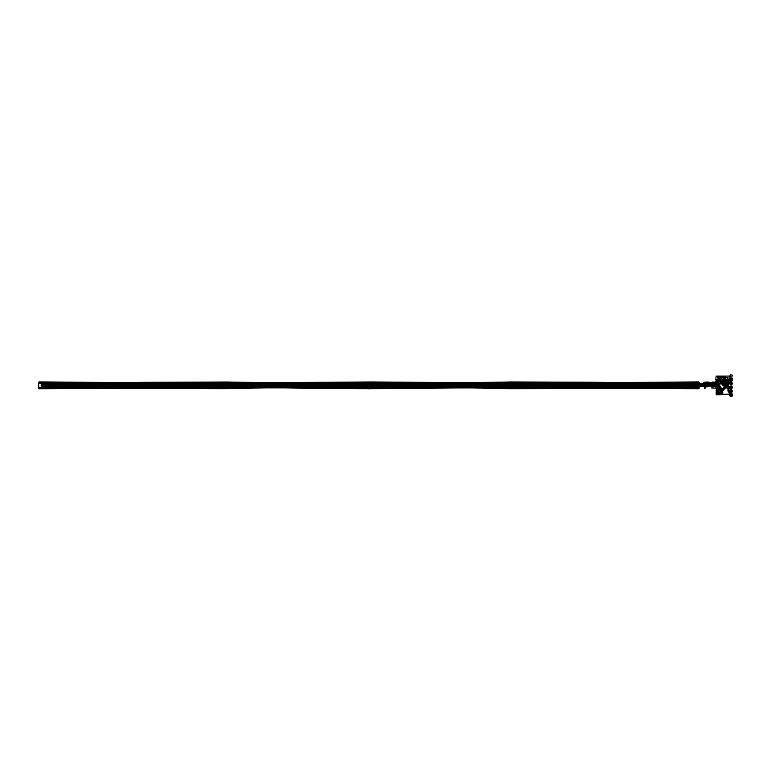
<?xml version="1.0" encoding="UTF-8"?>
<svg xmlns="http://www.w3.org/2000/svg" width="771" height="771" viewBox="0 0 771 771"><rect width="100%" height="100%" fill="white"/><g stroke="black" fill="none" stroke-linecap="round" stroke-linejoin="round"><path stroke-width="1.16" d="M204.729 383.139L204.749 382.782M533.195 387.861L533.214 387.379L462.436 386.975L229.748 382.859L146.124 383.12L41.345 385.057M720.827 380.778L720.683 380.248M203.197 382.782C155.125 383.524 104.692 383.804 55.628 385.095L41.383 385.413M204.537 383.033C232.726 383.341 276.317 383.418 308.641 384.228L451.796 387.167L534.737 387.861C586.095 387.119 639.891 386.705 692.281 385.327M368.114 382.782L368.085 383.283L284.075 383.862L115.727 387.244L38.55 387.861L38.55 382.782L115.727 383.399L370.957 387.861L444.616 387.283L612.29 383.919L697.63 383.139L697.63 387.505L613.62 386.753L444.616 383.36L370.957 382.782L294.657 383.341L122.329 386.782L38.55 387.505M732.44 379.881L732.305 380.354A1.195 1.195 0 0 1 732.074 380.672L731.64 380.961A1.282 1.282 0 0 1 730.706 380.961L730.368 380.758A1.282 1.282 0 0 1 729.896 379.66L730.706 378.58A1.282 1.282 0 0 1 731.64 378.58L732.074 378.869A1.195 1.195 0 0 1 732.305 379.187L732.431 379.534M720.962 380.729L721.405 381.057L721.54 380.44A1.06 1.06 0 0 0 720.625 379.689C717.541 376.855 714.177 384.768 716.259 376.142L729.327 376.142L730.108 378.031A2.034 2.034 0 0 0 729.193 380.248C730.465 384.112 721.136 379.265 720.442 381.038C719.613 380.161 719.613 377.298 720.75 381.578M729.896 379.66L730.041 379.187A1.282 1.282 0 0 1 730.368 378.783M718.957 380.248C714.707 381.067 720.933 376.74 719.025 381.867M719.757 390.328C720.403 389.789 719.806 389.085 719.488 389.663C722.369 390.666 719.16 392.738 719.7 388.247A1.06 1.06 0 0 1 719.584 387.071L719.622 386.965M716.307 390.328C718.013 388.651 718.003 392.574 716.307 390.926M716.307 392.728C718.013 391.061 718.003 394.983 716.307 393.335M732.402 380.122L732.305 380.354A1.282 1.282 0 0 1 732.074 380.672M704.973 385.645L704.087 386.473L704.848 386.589L704.848 388.256M708.096 385.77C708.848 387.909 705.648 384.931 709.175 386.319L716.201 386.319L717.512 387.63L717.011 390.907M707.595 386.589L707.19 385.481L710.11 382.561L713.532 382.561M718.736 390.907L719.025 387.428L716.047 384.421M720.432 390.907L720.528 386.483L717.695 383.65L708.347 383.177L708.347 382.03L703.499 382.406M727.545 387.938L727.573 387.196M718.283 377.886L718.235 377.096M721.666 377.867L721.733 377.096M369.829 383.524C403.956 383.534 453.705 384.122 491.802 384.97L614.988 387.534L698.854 388.266M730.474 378.696L730.706 378.58A1.185 1.185 0 0 1 731.602 378.58L731.872 378.696M731.872 380.835L731.64 380.961A1.185 1.185 0 0 1 730.744 380.961M719.806 388.651L719.7 388.69A1.06 1.06 0 0 0 719.285 390.685L722.572 390.695L724.634 388.844A1.06 1.06 0 0 0 725.193 388.006C730.07 386.261 725.868 390.685 729.848 393.499A2.034 2.034 0 0 0 729.289 394.27L716.326 394.665L716.49 388.285L711.806 388.189L711.806 384.681L717.242 384.556L719.584 386.849M719.121 381.163L718.977 380.575L723.265 385.355L724.123 385.355M727.92 381.153C729.549 379.602 725.559 379.611 727.169 381.153M41.807 384.344L142.548 382.455L226.78 382.127L454.688 386.136L533.33 386.782M41.817 384.7L144.543 382.782L226.78 382.483L452.028 386.454L533.33 387.138M64.272 385.327L203.544 383.553M708.029 385.481L534.737 387.861M81.687 385.317L203.544 383.9M659.591 385.317L534.901 386.791M86.313 386.897L285.675 383.129L371.208 382.426L444.819 383.004L613.706 386.387L697.659 387.138M86.294 386.897L48.014 387.129M48.014 386.772L125.394 386.02L294.946 382.628L371.208 382.069L444.819 382.647L616.366 386.078L697.659 386.782M718.283 379.669L719.025 380.382M725.819 381.915L724.094 381.915L723.718 381.038L724.682 381.125L724.769 381.934L723.506 382.146L723.458 379.669L720.008 379.669L719.777 381.867M698.854 382.011L616.308 382.724L444.106 386.165L369.887 386.734M39.032 382.011L124.121 382.763L293.009 386.146L368.336 386.734M39.032 382.368L122.791 383.091L295.659 386.541L368.336 387.09M698.854 382.368L619.633 383.033L509.679 385.288C465.27 386.319 409.748 387.119 369.829 387.129M204.508 387.591C232.746 387.264 280.085 387.235 312.621 386.348L443.845 383.601L521.466 382.801L595.135 383.158L707.942 385.124M38.55 383.139L111.718 383.698L284.036 387.138L363.661 387.861L646.753 383.081L698.825 382.782L698.834 383.698L706.901 384.035M534.901 383.495L676.408 385.317L534.901 387.148M368.336 383.544L295.659 384.103L122.791 387.543L39.032 388.266M533.33 383.495L454.678 384.141L226.78 388.15L144.543 387.852L41.817 385.943M728.441 383.592L731.168 383.592L731.101 379.766M697.659 383.495L615.036 384.228L444.819 387.63L368.365 388.208M368.336 383.9L295.659 384.459L122.801 387.9L39.032 388.623M369.887 383.9L444.106 384.478L613.658 387.871L698.854 388.623M533.33 383.852L457.338 384.459L223.465 388.526L142.548 388.189L41.807 386.3M534.872 383.852L659.591 385.317M697.659 383.852L615.036 384.584L444.819 387.986L368.365 388.565M707.72 384.074L698.825 384.074L698.825 387.861L682.624 387.832L443.923 383.707L369.637 383.283L369.617 382.782M703.817 384.363L593.246 382.368L511.665 382.069L278.456 386.165L204.893 386.734M708.289 384.334L713.493 384.421M703.817 384.719L593.246 382.724L511.665 382.426L281.107 386.483L204.893 387.09M715.546 384.633L716.22 384.633M707.942 385.076L710.823 385.076L712.038 386.3M703.75 385.876L599.212 387.842L514.98 388.227L281.107 384.16L204.893 383.544M704.694 385.876L707.431 385.963M703.75 386.232L597.226 388.218L511.665 388.565L283.757 384.556L204.893 383.9M706.226 386.531L705.253 386.83L704.79 388.642M203.544 386.734L81.687 385.327M731.168 386.965L729.183 386.965L727.545 385.327L727.545 383.756M203.544 387.09L64.272 385.317M728.749 387.408L731.168 387.408M717.464 387.601L718.264 387.62M41.345 385.587L148.119 387.543L232.399 387.765L457.136 383.746L533.214 383.264L533.195 382.782M369.868 388.208L297.606 387.688L126.723 384.286L48.014 383.505M369.868 388.565L297.596 388.044L125.394 384.613L48.014 383.862M719.786 389.75L722.292 389.75L724.133 387.196M692.281 385.317L601.072 383.592L534.756 383.274L534.737 382.782M41.383 385.23C95.228 386.637 150.355 387.129 203.197 387.861M730.368 380.758L730.041 380.354M708.106 384.517L706.284 384.083M731.168 381.115L729.53 379.477L725.183 379.669L723.458 377.829M731.168 384.035L729.212 382.079L721.116 382.079L720.528 381.491M719.786 380.431L717.82 380.228L715.488 382.676M722.032 382.936L725.925 386.83L727.573 386.83L728.952 388.208L728.952 390.569L731.168 392.796M718.427 382.975L718.948 383.495L725.058 382.975L725.839 383.756L727.545 382.05L727.545 380.267M722.167 390.907L721.27 390.02L721.27 388.661M718.264 388.642L718.273 386.637M718.408 382.956L718.283 381.867M204.749 387.861L204.729 387.505M731.168 389.885L728.142 386.213L726.6 386.213L724.142 383.756L718.697 383.987L717.531 381.867M731.168 391.119L731.168 395.041M727.545 377.694L727.545 378.426M725.183 377.096L725.183 377.819M722.706 380.074L722.706 381.578M722.706 388.95L722.706 390.454M722.157 392.757L722.157 393.461M722.022 381.876L722.022 382.936M721.733 380.074L721.733 381.578M721.733 388.95L721.733 390.454M721.27 380.787L721.27 381.867M720.75 388.95L720.75 390.454M720.528 380.749L720.528 381.867M720.432 392.757L720.432 393.48M719.998 377.096L719.998 377.819M718.803 380.074L718.803 381.578M718.803 388.95L718.803 390.454M718.707 392.757L718.707 393.489M717.82 380.074L717.82 381.578M717.82 388.95L717.82 390.454M716.982 392.747L716.982 393.518M716.847 380.074L716.847 381.578M716.847 388.95L716.847 390.454M732.074 378.869A1.282 1.282 0 0 1 732.431 380.007M47.224 383.274L47.831 383.332L47.224 383.274M47.224 387.312L47.831 387.399L47.233 387.254M47.937 385.857L48.544 385.943L47.937 385.828M47.956 384.719L48.563 384.777L47.956 384.719M202.869 383.245L203.486 383.303L202.879 383.216M202.869 387.341L203.486 387.399L202.879 387.321M367.777 383.254L368.384 383.332L367.786 383.226M367.777 387.341L368.384 387.418L367.786 387.312M532.906 383.245L533.513 383.322L532.915 383.216M532.906 387.35L533.513 387.437L532.915 387.321M534.457 383.245L535.064 383.303L534.457 383.245M534.457 387.341L535.064 387.399L534.457 387.341M665.816 384.864L666.423 384.912L665.816 384.864M685.824 385.953L686.441 386.001L685.824 385.953M697.331 386.676L697.938 386.734L697.331 386.647M698.536 382.888L699.133 382.975L698.536 382.859M698.526 387.196L699.133 387.273L698.536 387.138M698.526 384.536L699.133 384.623L698.536 384.478M703.788 386.444L704.395 386.502L703.788 386.416M705.744 382.561L706.352 382.609L705.744 382.561M705.918 386.502L706.525 386.589L705.928 386.473M707.894 383.139L708.79 383.264L707.913 383.052M710.197 384.295L711.093 384.372L710.197 384.247M711.344 383.091L711.941 383.177L711.354 383.033M715.739 381.973L716.355 382.03L715.739 381.973M716.683 393.489L717.281 393.576L716.683 393.461M717.917 377.058L718.533 377.115L717.926 377.029M717.936 387.572L718.543 387.649L717.946 387.514M718.399 393.461L719.006 393.547L718.408 393.403M719.69 377.067L720.297 377.154L719.709 377.009M720.22 387.553L720.827 387.601L720.22 387.553M720.124 393.451L720.731 393.538L720.133 393.403M721.425 377.067L722.032 377.125L721.425 377.038M721.723 382.908L722.331 382.965L721.723 382.908M721.839 393.451L722.446 393.528L721.849 393.393M722.957 385.327L723.564 385.384L722.957 385.327M723.824 387.88L724.432 387.958L723.834 387.852M724.432 384.324L725.029 384.411L724.441 384.266M724.875 377.067L725.482 377.154L724.885 377.009M727.246 377.665C727.41 378.416 727.959 377.597 728.036 377.559C726.928 380.662 727.689 376.306 727.246 377.636M712.78 382.185C712.356 385.182 715.671 381.52 712.847 382.088M712.838 384.141C712.529 387.264 715.671 383.177 712.838 384.141M712.838 385.828C712.529 388.95 715.671 384.864 712.838 385.828M715.189 382.185C714.765 385.182 718.071 381.52 715.257 382.088M715.247 384.141C714.977 387.293 718.003 383.12 715.247 384.141M715.247 385.828C714.977 388.989 718.003 384.806 715.247 385.828M718.957 377.848C716.288 379.38 718.611 375.014 718.957 377.848M719.353 377.125C719.237 379.987 722.35 376.075 719.353 377.125M718.052 390.213C717.955 393.104 721.03 389.095 718.052 390.213M718.052 392.612C717.955 395.513 721.03 391.495 718.052 392.612M721.078 377.125C720.818 379.881 724.181 376.325 721.145 377.029M721.078 379.534C720.75 382.262 724.229 378.754 721.145 379.438M719.786 392.612C719.68 395.513 722.755 391.495 719.786 392.612M722.803 377.125C722.562 379.93 725.877 376.248 722.87 377.029M722.803 379.534C722.562 382.329 725.877 378.657 722.87 379.438M721.511 390.213C721.415 393.104 724.48 389.095 721.511 390.213M721.511 392.612C721.415 395.513 724.48 391.495 721.511 392.612M723.439 383.63C723.333 386.493 726.436 382.58 723.439 383.63M725.183 381.221C724.942 384.016 728.248 380.344 725.251 381.125M725.858 377.848C723.188 379.38 725.521 375.014 725.858 377.848M724.798 385.375C722.128 386.907 724.461 382.541 724.798 385.375M725.183 383.63C724.942 386.425 728.248 382.753 725.251 383.524M725.858 380.248C723.188 381.79 725.521 377.424 725.858 380.248M724.798 387.774C722.128 389.316 724.461 384.951 724.798 387.774M726.889 381.221C726.648 384.016 729.964 380.344 726.957 381.125M726.889 383.63C726.648 386.425 729.964 382.753 726.957 383.524M726.918 384.652C726.764 387.514 729.983 383.621 726.918 384.652M726.918 387.061C726.764 389.914 729.983 386.03 726.918 387.061M730.532 374.667L729.896 376.585L731.814 377.231L732.45 375.313L730.532 374.667M730.532 388.517A1.282 1.282 0 0 0 732.45 387.408A1.282 1.282 0 0 0 730.532 386.3A1.282 1.282 0 0 0 730.532 388.517M730.532 396.149A1.282 1.282 0 0 0 732.45 395.041A1.282 1.282 0 0 0 730.532 393.933A1.282 1.282 0 0 0 730.532 396.149M730.436 384.633A1.282 1.282 0 0 0 732.44 383.698A1.282 1.282 0 0 0 730.638 382.426A1.282 1.282 0 0 0 730.436 384.633M730.532 392.333A1.282 1.282 0 0 0 732.45 391.234A1.282 1.282 0 0 0 730.532 390.126A1.282 1.282 0 0 0 730.532 392.333M730.436 396.092A1.282 1.282 0 0 0 732.44 395.166A1.282 1.282 0 0 0 730.638 393.894A1.282 1.282 0 0 0 730.436 396.092"/></g></svg>
